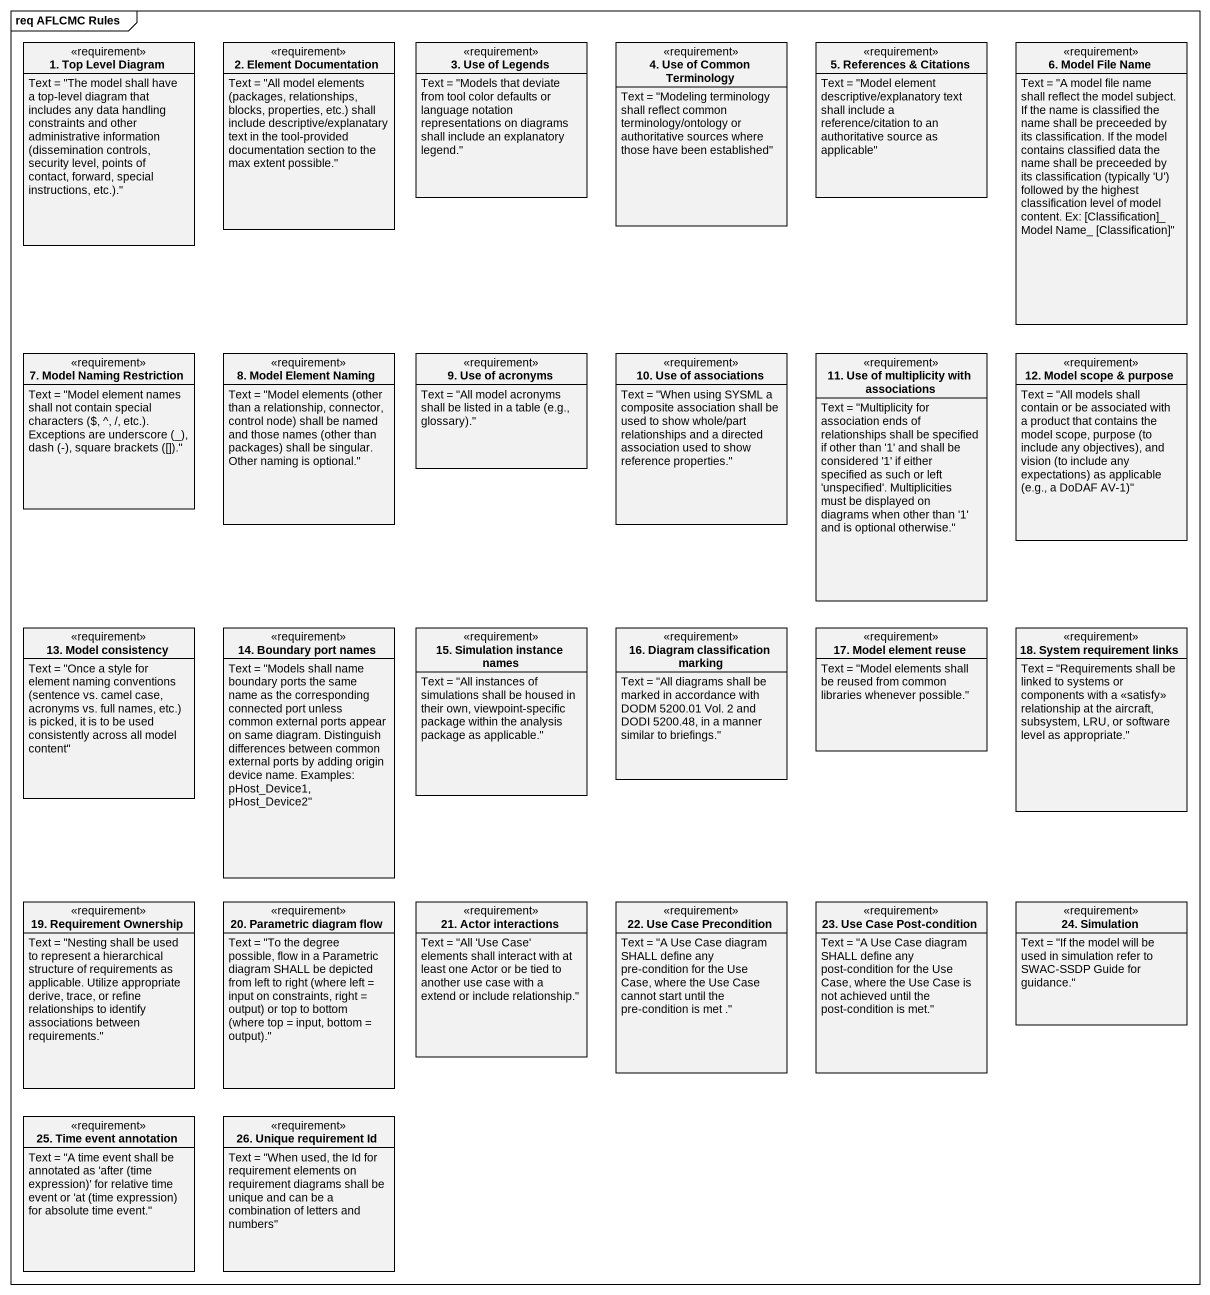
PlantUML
@startuml
mainframe req AFLCMC Rules
hide circle
hide empty members
class "1. Top Level Diagram" as r1_Top_Level_Diagram <<requirement>> {
  {field} Text = "The model shall have a top-level diagram that includes any data handling constraints and other administrative information (dissemination controls, security level, points of contact, forward, special instructions, etc.)."
}
class "2. Element Documentation" as r2_Element_Documentation <<requirement>> {
  {field} Text = "All model elements (packages, relationships, blocks, properties, etc.) shall include descriptive/explanatary text in the tool-provided documentation section to the max extent possible."
}
class "3. Use of Legends" as r3_Use_of_Legends <<requirement>> {
  Text = "Models that deviate from tool color defaults or language notation representations on diagrams shall include an explanatory legend."
}
class "4. Use of Common Terminology" as r4_Use_of_Common_Terminology <<requirement>> {
  Text = "Modeling terminology shall reflect common terminology/ontology or authoritative sources where those have been established"
}
class "5. References & Citations" as r5_References_Citations <<requirement>> {
  Text = "Model element descriptive/explanatory text shall include a reference/citation to an authoritative source as applicable"
}
class "6. Model File Name" as r6_Model_File_Name <<requirement>> {
  {field} Text = "A model file name shall reflect the model subject. If the name is classified the name shall be preceeded by its classification. If the model contains classified data the name shall be preceeded by its classification (typically 'U') followed by the highest classification level of model content. Ex: [Classification]_ Model Name_ [Classification]"
}
class "7. Model Naming Restriction" as r7_Model_Naming_Restriction <<requirement>> {
  {field} Text = "Model element names shall not contain special characters ($, ^, /, etc.). Exceptions are underscore (_), dash (-), square brackets ([])."
}
class "8. Model Element Naming" as r8_Model_Element_Naming <<requirement>> {
  {field} Text = "Model elements (other than a relationship, connector, control node) shall be named and those names (other than packages) shall be singular. Other naming is optional."
}
class "9. Use of acronyms" as r9_Use_of_acronyms <<requirement>> {
  {field} Text = "All model acronyms shall be listed in a table (e.g., glossary)."
}
class "10. Use of associations" as r10_Use_of_associations <<requirement>> {
  Text = "When using SYSML a composite association shall be used to show whole/part relationships and a directed association used to show reference properties."
}
class "11. Use of multiplicity with associations" as r11_Use_of_multiplicity_with <<requirement>> {
  Text = "Multiplicity for association ends of relationships shall be specified if other than '1' and shall be considered '1' if either specified as such or left 'unspecified'. Multiplicities must be displayed on diagrams when other than '1' and is optional otherwise."
}
class "12. Model scope & purpose" as r12_Model_scope_purpose <<requirement>> {
  {field} Text = "All models shall contain or be associated with a product that contains the model scope, purpose (to include any objectives), and vision (to include any expectations) as applicable (e.g., a DoDAF AV-1)"
}
class "13. Model consistency" as r13_Model_consistency <<requirement>> {
  {field} Text = "Once a style for element naming conventions (sentence vs. camel case, acronyms vs. full names, etc.) is picked, it is to be used consistently across all model content"
}
class "14. Boundary port names" as r14_Boundary_port_names <<requirement>> {
  Text = "Models shall name boundary ports the same name as the corresponding connected port unless common external ports appear on same diagram. Distinguish differences between common external ports by adding origin device name. Examples: pHost_Device1, pHost_Device2"
}
class "15. Simulation instance names" as r15_Simulation_instance_names <<requirement>> {
  Text = "All instances of simulations shall be housed in their own, viewpoint-specific package within the analysis package as applicable."
}
class "16. Diagram classification marking" as r16_Diagram_classification <<requirement>> {
  Text = "All diagrams shall be marked in accordance with DODM 5200.01 Vol. 2 and DODI 5200.48, in a manner similar to briefings."
}
class "17. Model element reuse" as r17_Model_element_reuse <<requirement>> {
  Text = "Model elements shall be reused from common libraries whenever possible."
}
class "18. System requirement links" as r18_System_requirement_links <<requirement>> {
  Text = "Requirements shall be linked to systems or components with a <<satisfy>> relationship at the aircraft, subsystem, LRU, or software level as appropriate."
}
class "19. Requirement Ownership" as r19_Requirement_Ownership <<requirement>> {
  Text = "Nesting shall be used to represent a hierarchical structure of requirements as applicable. Utilize appropriate derive, trace, or refine relationships to identify associations between requirements."
}
class "20. Parametric diagram flow" as r20_Parametric_diagram_flow <<requirement>> {
  {field} Text = "To the degree possible, flow in a Parametric diagram SHALL be depicted from left to right (where left = input on constraints, right = output) or top to bottom (where top = input, bottom = output)."
}
class "21. Actor interactions" as r21_Actor_interactions <<requirement>> {
  Text = "All 'Use Case' elements shall interact with at least one Actor or be tied to another use case with a extend or include relationship."
}
class "22. Use Case Precondition" as r22_Use_Case_Precondition <<requirement>> {
  Text = "A Use Case diagram SHALL define any pre-condition for the Use Case, where the Use Case cannot start until the pre-condition is met ."
}
class "23. Use Case Post-condition" as r23_Use_Case_Post_condition <<requirement>> {
  Text = "A Use Case diagram SHALL define any post-condition for the Use Case, where the Use Case is not achieved until the post-condition is met."
}
class "24. Simulation" as r24_Simulation <<requirement>> {
  Text = "If the model will be used in simulation refer to SWAC-SSDP Guide for guidance."
}
class "25. Time event annotation" as r25_Time_event_annotation <<requirement>> {
  {field} Text = "A time event shall be annotated as 'after (time expression)' for relative time event or 'at (time expression) for absolute time event."
}
class "26. Unique requirement Id" as r26_Unique_requirement_Id <<requirement>> {
  Text = "When used, the Id for requirement elements on requirement diagrams shall be unique and can be a combination of letters and numbers"
}
@enduml
